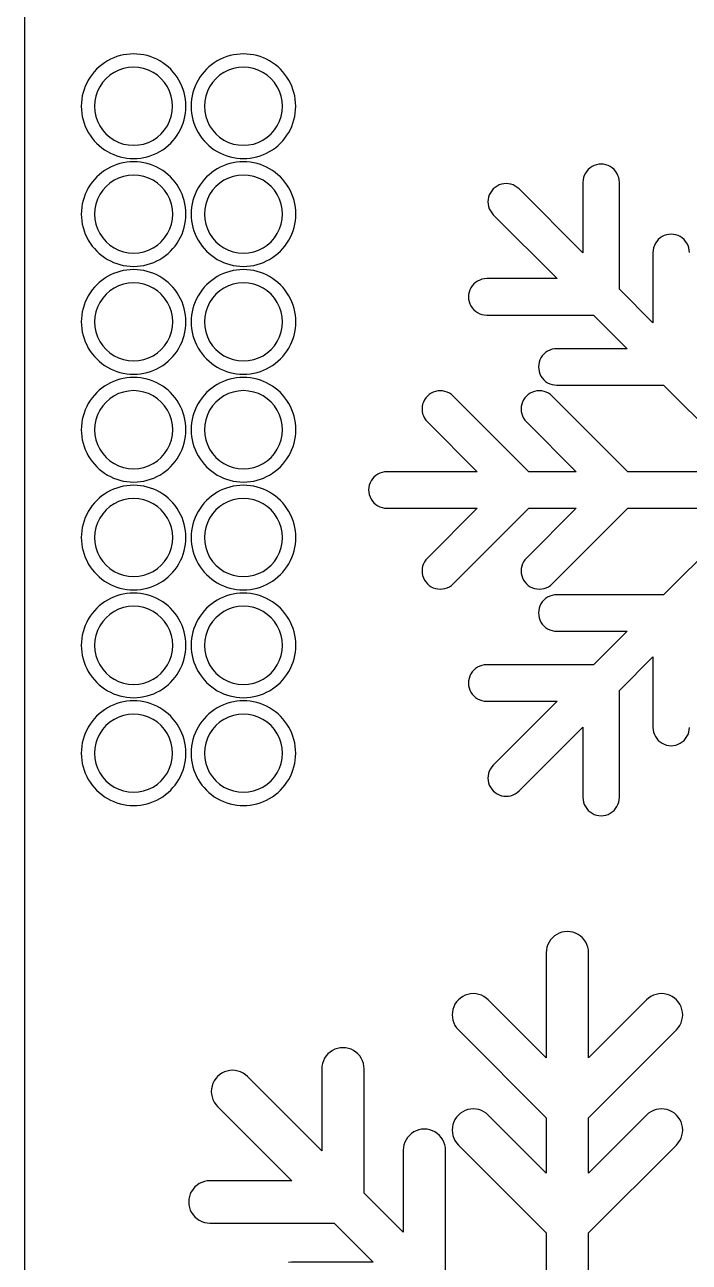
# Model space of a CAD drawing. Extents: x 0 to 210, y 0 to 297.
# Drawn here: x 0 to 50.2, y 53.6 to 147 of the extents above; entities that cross this region are included whole.
import ezdxf

# ---------------------------------------------------------------- set-up
doc = ezdxf.new("R2010")
doc.units = 0
doc.layers.add('Layer_1', color=7, linetype='CONTINUOUS')

msp = doc.modelspace()

# ---------------------------------------------------------------- linework, layer by layer
at = {"layer": 'Layer_1', "color": 7}
for p, q in [((0.000001, 0.000001), (0.000001, 296.999997)), ((11.173262, 140.872869), (11.173262, 140.872869)), ((12.17326, 140.872869), (12.17326, 140.872869)), ((19.47103, 140.872869), (19.47103, 140.872869)), ((20.471028, 140.872869), (20.471028, 140.872869)), ((43.184886, 136.453495), (43.014386, 136.395597)), ((43.361386, 136.488595), (43.184886, 136.453495)), ((43.540986, 136.500397), (43.361386, 136.4886)), ((43.720586, 136.488595), (43.540986, 136.500392)), ((43.897086, 136.453495), (43.720586, 136.488595)), ((44.067586, 136.395597), (43.897086, 136.453495)), ((42.269686, 135.650897), (42.211886, 135.480497)), ((42.349286, 135.812396), (42.269686, 135.650897)), ((42.449286, 135.961996), (42.349286, 135.812396)), ((42.567986, 136.097296), (42.449286, 135.961996)), ((42.703286, 136.215996), (42.567986, 136.097296)), ((42.852986, 136.315996), (42.703286, 136.215996)), ((43.014386, 136.395597), (42.852986, 136.315996)), ((44.228986, 136.315996), (44.067586, 136.395597)), ((44.378586, 136.215996), (44.228986, 136.315996)), ((44.513986, 136.097296), (44.378586, 136.215996)), ((44.632586, 135.961996), (44.513986, 136.097296)), ((44.732586, 135.812396), (44.632586, 135.961996)), ((44.812286, 135.650897), (44.732586, 135.812396)), ((44.870086, 135.480497), (44.812286, 135.650897)), ((35.392286, 134.628697), (35.273586, 134.493396)), ((35.527586, 134.747396), (35.392286, 134.628697)), ((35.677286, 134.847396), (35.527586, 134.747396)), ((35.838686, 134.926997), (35.677286, 134.847396)), ((36.009086, 134.984796), (35.838686, 134.926997)), ((36.185686, 135.019995), (36.009086, 134.984796)), ((36.365286, 135.031696), (36.185686, 135.019984)), ((36.544886, 135.019995), (36.365286, 135.031707)), ((36.721386, 134.984796), (36.544886, 135.019995)), ((36.891786, 134.926997), (36.721386, 134.984796)), ((37.053286, 134.847396), (36.891786, 134.926997)), ((37.202886, 134.747396), (37.053286, 134.847396)), ((37.338186, 134.628697), (37.202886, 134.747396)), ((42.164986, 129.801997), (37.338186, 134.628697)), ((42.176786, 135.303995), (42.164986, 135.124395)), ((42.164986, 135.124395), (42.164986, 129.801997)), ((42.211886, 135.480497), (42.176786, 135.303995)), ((44.905186, 135.303995), (44.870086, 135.480497)), ((44.916986, 135.124395), (44.905186, 135.303995)), ((44.916986, 127.049997), (44.916986, 135.124395)), ((35.000986, 133.835297), (34.989285, 133.655696)), ((34.989286, 133.655696), (35.000987, 133.476095)), ((35.036186, 134.011897), (35.000986, 133.835297)), ((35.093986, 134.182297), (35.036186, 134.011897)), ((35.173586, 134.343694), (35.093986, 134.182297)), ((35.273586, 134.493396), (35.173586, 134.343694)), ((35.000986, 133.476095), (35.036186, 133.299596)), ((35.036186, 133.299596), (35.093986, 133.129196)), ((35.093986, 133.129196), (35.173586, 132.967695)), ((35.173586, 132.967695), (35.273586, 132.818097)), ((35.273586, 132.818097), (35.392286, 132.682797)), ((35.392286, 132.682797), (40.218986, 127.855995)), ((47.993886, 130.925396), (47.858586, 130.806795)), ((48.143556, 131.025396), (47.993886, 130.925396)), ((48.304976, 131.105096), (48.143556, 131.025396)), ((48.475416, 131.162895), (48.304976, 131.105096)), ((48.651946, 131.197995), (48.475416, 131.162895)), ((48.831536, 131.209795), (48.651946, 131.197998)), ((49.011146, 131.197995), (48.831536, 131.209792)), ((49.187676, 131.162895), (49.011146, 131.197995)), ((49.358116, 131.105096), (49.187676, 131.162895)), ((49.519546, 131.025396), (49.358116, 131.105096)), ((49.669206, 130.925396), (49.519546, 131.025396)), ((49.804516, 130.806795), (49.669206, 130.925396)), ((47.467286, 130.013395), (47.455585, 129.833795)), ((47.502486, 130.189897), (47.467286, 130.013395)), ((47.560286, 130.360396), (47.502486, 130.189897)), ((47.639886, 130.521796), (47.560286, 130.360396)), ((47.739886, 130.671396), (47.639886, 130.521796)), ((47.858586, 130.806795), (47.739886, 130.671396)), ((49.923196, 130.671396), (49.804516, 130.806795)), ((50.023186, 130.521796), (49.923196, 130.671396)), ((50.102796, 130.360396), (50.023186, 130.521796)), ((50.160656, 130.189897), (50.102796, 130.360396)), ((50.195766, 130.013395), (50.160656, 130.189897)), ((50.207546, 129.833795), (50.195766, 130.013395)), ((8.225846, 129.780362), (8.225846, 129.780362)), ((16.523614, 129.780362), (16.523614, 129.780362)), ((47.455586, 129.833795), (47.455586, 124.511391)), ((8.225846, 128.780364), (8.225846, 128.780364)), ((16.523614, 128.780364), (16.523614, 128.780364)), ((33.704986, 127.167997), (33.625386, 127.006597)), ((33.804986, 127.317696), (33.704986, 127.167997)), ((33.923686, 127.452996), (33.804986, 127.317696)), ((34.058986, 127.571696), (33.923686, 127.452996)), ((34.208586, 127.671696), (34.058986, 127.571696)), ((34.370086, 127.751297), (34.208586, 127.671696)), ((34.540486, 127.809096), (34.370086, 127.751297)), ((34.716986, 127.844196), (34.540486, 127.809096)), ((34.896586, 127.855995), (34.716986, 127.844199)), ((40.218986, 127.855995), (34.896586, 127.855995)), ((33.532386, 126.659582), (33.520586, 126.480004)), ((33.520586, 126.480004), (33.532386, 126.300398)), ((33.567486, 126.836095), (33.532386, 126.659582)), ((33.532386, 126.300398), (33.567486, 126.123896)), ((33.625386, 127.006597), (33.567486, 126.836095)), ((47.455586, 124.511391), (44.916986, 127.049997)), ((33.567486, 126.123896), (33.625386, 125.953406)), ((33.625386, 125.953406), (33.704986, 125.792003)), ((33.704986, 125.792003), (33.804986, 125.642397)), ((33.804986, 125.642397), (33.923686, 125.506987)), ((33.923686, 125.506987), (34.058986, 125.388397)), ((34.058986, 125.388397), (34.208586, 125.288405)), ((34.208586, 125.288405), (34.370086, 125.208706)), ((34.370086, 125.208706), (34.540486, 125.150907)), ((34.540486, 125.150907), (34.716986, 125.115798)), ((34.716986, 125.115798), (34.896586, 125.103945)), ((34.896586, 125.104001), (42.970986, 125.104001)), ((42.970986, 125.104001), (45.509586, 122.565384)), ((39.660586, 122.460708), (39.499186, 122.381093)), ((39.831086, 122.518507), (39.660586, 122.460708)), ((40.007586, 122.5537), (39.831086, 122.518507)), ((40.187186, 122.565384), (40.007586, 122.553813)), ((45.509586, 122.565384), (40.187186, 122.565384)), ((8.225846, 121.637875), (8.225846, 121.637875)), ((16.523614, 121.637875), (16.523614, 121.637875)), ((38.858086, 121.545574), (38.822986, 121.369044)), ((38.915886, 121.716008), (38.858086, 121.545574)), ((38.995586, 121.877439), (38.915886, 121.716008)), ((39.095586, 122.027102), (38.995586, 121.877439)), ((39.214186, 122.162399), (39.095586, 122.027102)), ((39.349586, 122.281102), (39.214186, 122.162399)), ((39.499186, 122.381093), (39.349586, 122.281102)), ((8.225846, 120.637877), (8.225846, 120.637877)), ((16.523614, 120.637877), (16.523614, 120.637877)), ((38.822986, 121.369044), (38.811186, 121.189438)), ((38.811186, 121.189438), (38.822986, 121.009832)), ((38.822986, 121.009832), (38.858086, 120.833302)), ((38.858086, 120.833302), (38.915886, 120.662868)), ((38.915886, 120.662868), (38.995586, 120.501437)), ((38.995586, 120.501437), (39.095586, 120.351774)), ((39.095586, 120.351774), (39.214186, 120.216477)), ((39.214186, 120.216477), (39.349586, 120.097774)), ((39.349586, 120.097774), (39.499186, 119.997783)), ((39.499186, 119.997783), (39.660586, 119.918196)), ((39.660586, 119.918196), (39.831086, 119.860313)), ((39.831086, 119.860313), (40.007586, 119.825204)), ((40.007586, 119.825204), (40.187186, 119.813351)), ((40.187186, 119.813435), (48.261596, 119.813435)), ((48.261596, 119.813435), (53.008756, 115.066288)), ((30.196586, 118.697952), (30.116986, 118.536549)), ((30.296586, 118.847615), (30.196586, 118.697952)), ((30.415186, 118.98294), (30.296586, 118.847615)), ((30.550586, 119.101615), (30.415186, 118.98294)), ((30.700186, 119.201606), (30.550586, 119.101615)), ((30.861686, 119.281221), (30.700186, 119.201606)), ((31.032086, 119.339076), (30.861686, 119.281221)), ((31.208586, 119.374185), (31.032086, 119.339076)), ((31.388186, 119.385953), (31.208586, 119.3741)), ((31.567786, 119.374185), (31.388186, 119.386038)), ((31.744386, 119.339076), (31.567786, 119.374185)), ((31.914786, 119.281221), (31.744386, 119.339076)), ((32.076186, 119.201606), (31.914786, 119.281221)), ((32.225886, 119.101615), (32.076186, 119.201606)), ((32.361186, 118.98294), (32.225886, 119.101615)), ((38.070686, 113.273472), (32.361186, 118.98294)), ((37.678586, 118.697952), (37.598986, 118.536549)), ((37.778586, 118.847615), (37.678586, 118.697952)), ((37.897286, 118.98294), (37.778586, 118.847615)), ((38.032586, 119.101615), (37.897286, 118.98294)), ((38.182186, 119.201606), (38.032586, 119.101615)), ((38.343686, 119.281221), (38.182186, 119.201606)), ((38.514086, 119.339076), (38.343686, 119.281221)), ((38.690586, 119.374185), (38.514086, 119.339076)), ((38.870186, 119.385953), (38.690586, 119.3741)), ((39.049786, 119.374185), (38.870186, 119.386038)), ((39.226386, 119.339076), (39.049786, 119.374185)), ((39.396786, 119.281221), (39.226386, 119.339076)), ((39.558186, 119.201606), (39.396786, 119.281221)), ((39.707886, 119.101615), (39.558186, 119.201606)), ((39.843186, 118.98294), (39.707886, 119.101615)), ((45.552686, 113.273472), (39.843186, 118.98294)), ((30.023986, 118.189557), (30.012186, 118.009979)), ((30.012186, 118.009979), (30.023986, 117.830345)), ((30.059086, 118.366087), (30.023986, 118.189557)), ((30.023986, 117.830345), (30.059086, 117.653815)), ((30.116986, 118.536549), (30.059086, 118.366087)), ((37.505986, 118.189557), (37.494186, 118.009979)), ((37.494186, 118.009979), (37.505986, 117.830345)), ((37.541086, 118.366087), (37.505986, 118.189557)), ((37.505986, 117.830345), (37.541086, 117.653815)), ((37.598986, 118.536549), (37.541086, 118.366087)), ((30.059086, 117.653815), (30.116986, 117.483381)), ((30.116986, 117.483381), (30.196586, 117.321978)), ((30.196586, 117.321978), (30.296586, 117.172315)), ((30.296586, 117.172315), (30.415186, 117.03699)), ((30.415186, 117.03699), (34.178786, 113.273472)), ((37.541086, 117.653815), (37.598986, 117.483381)), ((37.598986, 117.483381), (37.678586, 117.321978)), ((37.678586, 117.321978), (37.778586, 117.172315)), ((37.778586, 117.172315), (37.897286, 117.03699)), ((37.897286, 117.03699), (41.660686, 113.273472)), ((8.225846, 113.49538), (8.225846, 113.49538)), ((16.523614, 113.49538), (16.523614, 113.49538)), ((26.664686, 113.089152), (26.515085, 112.989133)), ((26.826086, 113.168767), (26.664686, 113.089152)), ((26.996588, 113.226595), (26.826086, 113.168767)), ((27.173087, 113.261731), (26.996588, 113.226595)), ((27.352687, 113.273472), (27.173087, 113.261618)), ((34.178786, 113.273472), (27.352687, 113.273472)), ((41.660686, 113.273472), (38.070686, 113.273472)), ((52.266156, 113.273472), (45.552686, 113.273472)), ((8.225846, 112.495382), (8.225846, 112.495382)), ((16.523614, 112.495382), (16.523614, 112.495382)), ((26.023587, 112.253633), (25.988487, 112.077103)), ((26.081386, 112.424067), (26.023587, 112.253633)), ((26.161086, 112.58547), (26.081386, 112.424067)), ((26.261085, 112.735133), (26.161086, 112.58547)), ((26.379686, 112.870487), (26.261085, 112.735133)), ((26.515085, 112.989133), (26.379686, 112.870487)), ((25.976687, 111.897497), (25.988484, 111.717891)), ((25.988487, 112.077103), (25.97669, 111.897497)), ((25.988487, 111.717891), (26.023587, 111.541361)), ((26.023587, 111.541361), (26.081386, 111.370927)), ((26.081386, 111.370927), (26.161086, 111.209496)), ((26.161086, 111.209496), (26.261085, 111.059862)), ((26.261085, 111.059862), (26.379686, 110.924508)), ((26.379686, 110.924508), (26.515085, 110.805862)), ((26.515085, 110.805862), (26.664686, 110.705842)), ((26.664686, 110.705842), (26.826086, 110.626227)), ((26.826086, 110.626227), (26.996588, 110.5684)), ((26.996588, 110.5684), (27.173087, 110.533263)), ((27.173087, 110.533263), (27.352687, 110.52141)), ((27.352687, 110.521495), (34.178786, 110.521495)), ((34.178786, 110.521495), (30.415186, 106.758005)), ((32.361186, 104.812054), (38.070686, 110.521495)), ((41.660686, 110.521495), (37.897286, 106.758005)), ((38.070686, 110.521495), (41.660686, 110.521495)), ((39.843186, 104.812054), (45.552686, 110.521495)), ((45.552686, 110.521495), (52.266156, 110.521495)), ((53.008756, 108.728706), (48.261596, 103.981559)), ((30.296586, 106.622679), (30.196586, 106.473017)), ((30.415186, 106.758005), (30.296586, 106.622679)), ((37.778586, 106.622679), (37.678586, 106.473017)), ((37.897286, 106.758005), (37.778586, 106.622679)), ((30.023986, 105.964622), (30.012186, 105.785015)), ((30.012186, 105.785015), (30.023986, 105.605437)), ((30.059086, 106.141152), (30.023986, 105.964622)), ((30.023986, 105.605437), (30.059086, 105.428907)), ((30.116986, 106.311614), (30.059086, 106.141152)), ((30.196586, 106.473017), (30.116986, 106.311614)), ((37.505986, 105.964622), (37.494186, 105.785015)), ((37.494186, 105.785015), (37.505986, 105.605437)), ((37.541086, 106.141152), (37.505986, 105.964622)), ((37.505986, 105.605437), (37.541086, 105.428907)), ((37.598986, 106.311614), (37.541086, 106.141152)), ((37.678586, 106.473017), (37.598986, 106.311614)), ((8.225846, 105.352884), (8.225846, 105.352884)), ((16.523614, 105.352884), (16.523614, 105.352884)), ((30.059086, 105.428907), (30.116986, 105.258445)), ((30.116986, 105.258445), (30.196586, 105.097042)), ((30.196586, 105.097042), (30.296586, 104.94738)), ((30.296586, 104.94738), (30.415186, 104.812054)), ((30.415186, 104.812054), (30.550586, 104.69338)), ((30.550586, 104.69338), (30.700186, 104.593389)), ((32.076186, 104.593389), (32.225886, 104.69338)), ((32.225886, 104.69338), (32.361186, 104.812054)), ((37.541086, 105.428907), (37.598986, 105.258445)), ((37.598986, 105.258445), (37.678586, 105.097042)), ((37.678586, 105.097042), (37.778586, 104.94738)), ((37.778586, 104.94738), (37.897286, 104.812054)), ((37.897286, 104.812054), (38.032586, 104.69338)), ((38.032586, 104.69338), (38.182186, 104.593389)), ((39.558186, 104.593389), (39.707886, 104.69338)), ((39.707886, 104.69338), (39.843186, 104.812054)), ((8.225846, 104.352886), (8.225846, 104.352886)), ((16.523614, 104.352886), (16.523614, 104.352886)), ((30.700186, 104.593389), (30.861686, 104.513774)), ((30.861686, 104.513774), (31.032086, 104.455918)), ((31.032086, 104.455918), (31.208586, 104.42081)), ((31.208586, 104.42081), (31.388186, 104.408956)), ((31.388186, 104.409041), (31.567786, 104.420894)), ((31.567786, 104.42081), (31.744386, 104.455918)), ((31.744386, 104.455918), (31.914786, 104.513774)), ((31.914786, 104.513774), (32.076186, 104.593389)), ((38.182186, 104.593389), (38.343686, 104.513774)), ((38.343686, 104.513774), (38.514086, 104.455918)), ((38.514086, 104.455918), (38.690586, 104.42081)), ((38.690586, 104.42081), (38.870186, 104.408956)), ((38.870186, 104.409041), (39.049786, 104.420894)), ((39.049786, 104.42081), (39.226386, 104.455918)), ((39.226386, 104.455918), (39.396786, 104.513774)), ((39.499186, 103.797183), (39.349586, 103.697192)), ((39.396786, 104.513774), (39.558186, 104.593389)), ((39.660586, 103.876798), (39.499186, 103.797183)), ((39.831086, 103.934654), (39.660586, 103.876798)), ((40.007586, 103.969762), (39.831086, 103.934654)), ((40.187186, 103.981559), (40.007586, 103.969706)), ((48.261596, 103.981559), (40.187186, 103.981559)), ((38.858086, 102.961693), (38.822986, 102.785163)), ((38.915886, 103.132127), (38.858086, 102.961693)), ((38.995586, 103.293558), (38.915886, 103.132127)), ((39.095586, 103.44322), (38.995586, 103.293558)), ((39.214186, 103.578517), (39.095586, 103.44322)), ((39.349586, 103.697192), (39.214186, 103.578517)), ((38.822986, 102.785163), (38.811186, 102.605556)), ((38.811186, 102.605556), (38.822986, 102.42595)), ((38.822986, 102.42595), (38.858086, 102.24942)), ((38.858086, 102.24942), (38.915886, 102.078986)), ((38.915886, 102.078986), (38.995586, 101.917555)), ((38.995586, 101.917555), (39.095586, 101.767893)), ((39.095586, 101.767893), (39.214186, 101.632595)), ((39.214186, 101.632595), (39.349586, 101.513893)), ((39.349586, 101.513893), (39.499186, 101.413901)), ((39.499186, 101.413901), (39.660586, 101.334286)), ((39.660586, 101.334286), (39.831086, 101.276487)), ((39.831086, 101.276487), (40.007586, 101.241294)), ((40.007586, 101.241294), (40.187186, 101.229441)), ((40.187186, 101.229582), (45.509586, 101.229582)), ((45.509586, 101.229582), (42.970986, 98.690993)), ((44.916986, 96.744986), (47.455586, 99.283603)), ((47.455586, 99.283603), (47.455586, 93.961203)), ((33.804986, 98.152598), (33.704986, 98.002992)), ((33.923686, 98.288008), (33.804986, 98.152598)), ((34.058986, 98.406598), (33.923686, 98.288008)), ((34.208586, 98.506589), (34.058986, 98.406598)), ((34.370086, 98.586289), (34.208586, 98.506589)), ((34.540486, 98.644088), (34.370086, 98.586289)), ((34.716986, 98.679196), (34.540486, 98.644088)), ((34.896586, 98.690993), (34.716986, 98.67914)), ((42.970986, 98.690993), (34.896586, 98.690993)), ((8.225846, 97.210382), (8.225846, 97.210382)), ((16.523614, 97.210382), (16.523614, 97.210382)), ((33.532386, 97.494597), (33.520586, 97.31499)), ((33.520586, 97.31499), (33.532386, 97.135384)), ((33.567486, 97.671098), (33.532386, 97.494597)), ((33.625386, 97.841589), (33.567486, 97.671098)), ((33.704986, 98.002992), (33.625386, 97.841589)), ((33.532386, 97.135384), (33.567486, 96.958882)), ((33.567486, 96.958882), (33.625386, 96.788392)), ((33.625386, 96.788392), (33.704986, 96.626989)), ((33.704986, 96.626989), (33.804986, 96.477298)), ((33.804986, 96.477298), (33.923686, 96.342001)), ((33.923686, 96.342001), (34.058986, 96.223298)), ((44.916986, 88.670608), (44.916986, 96.744986)), ((8.225846, 96.210384), (8.225846, 96.210384)), ((16.523614, 96.210384), (16.523614, 96.210384)), ((34.058986, 96.223298), (34.208586, 96.123307)), ((34.208586, 96.123307), (34.370086, 96.043692)), ((34.370086, 96.043692), (34.540486, 95.985893)), ((34.540486, 95.985893), (34.716986, 95.950785)), ((34.716986, 95.950785), (34.896586, 95.938931)), ((34.896586, 95.938988), (40.218986, 95.938988)), ((40.218986, 95.938988), (35.392286, 91.112197)), ((37.338186, 89.166303), (42.164986, 93.993009)), ((42.164986, 93.993009), (42.164986, 88.670608)), ((47.455586, 93.961203), (47.467287, 93.781596)), ((47.467286, 93.781596), (47.502486, 93.605095)), ((47.502486, 93.605095), (47.560286, 93.434604)), ((50.102796, 93.434604), (50.160656, 93.605095)), ((50.160656, 93.605095), (50.195766, 93.781596)), ((50.195766, 93.781596), (50.207546, 93.961203)), ((47.560286, 93.434604), (47.639886, 93.273201)), ((47.639886, 93.273201), (47.739886, 93.123595)), ((47.739886, 93.123595), (47.858586, 92.988185)), ((47.858586, 92.988185), (47.993886, 92.869595)), ((47.993886, 92.869595), (48.143556, 92.769604)), ((48.143556, 92.769604), (48.304976, 92.689904)), ((48.304976, 92.689904), (48.475416, 92.632105)), ((48.475416, 92.632105), (48.651946, 92.596997)), ((48.651946, 92.596997), (48.831536, 92.585143)), ((48.831536, 92.5852), (49.011146, 92.597053)), ((49.011146, 92.596997), (49.187676, 92.632105)), ((49.187676, 92.632105), (49.358116, 92.689904)), ((49.358116, 92.689904), (49.519546, 92.769604)), ((49.519546, 92.769604), (49.669206, 92.869595)), ((49.669206, 92.869595), (49.804516, 92.988185)), ((49.804516, 92.988185), (49.923196, 93.123595)), ((49.923196, 93.123595), (50.023186, 93.273201)), ((50.023186, 93.273201), (50.102796, 93.434604)), ((11.173262, 92.017888), (11.173262, 92.017888)), ((12.17326, 92.017888), (12.17326, 92.017888)), ((19.47103, 92.017888), (19.47103, 92.017888)), ((20.471028, 92.017888), (20.471028, 92.017888)), ((35.093986, 90.665807), (35.036186, 90.495401)), ((35.173586, 90.827294), (35.093986, 90.665807)), ((35.273586, 90.9769), (35.173586, 90.827294)), ((35.392286, 91.112197), (35.273586, 90.9769)), ((35.000986, 90.318899), (34.989285, 90.139293)), ((34.989286, 90.139293), (35.000987, 89.959687)), ((35.036186, 90.495401), (35.000986, 90.318899)), ((35.000986, 89.959687), (35.036186, 89.7831)), ((35.036186, 89.7831), (35.093986, 89.612694)), ((35.093986, 89.612694), (35.173586, 89.451291)), ((35.173586, 89.451291), (35.273586, 89.301601)), ((35.273586, 89.301601), (35.392286, 89.166303)), ((35.392286, 89.166303), (35.527586, 89.047601)), ((35.527586, 89.047601), (35.677286, 88.947609)), ((35.677286, 88.947609), (35.838686, 88.867995)), ((35.838686, 88.867995), (36.009086, 88.810195)), ((36.009086, 88.810195), (36.185686, 88.775002)), ((36.544886, 88.775002), (36.721386, 88.810195)), ((36.721386, 88.810195), (36.891786, 88.867995)), ((36.891786, 88.867995), (37.053286, 88.947609)), ((37.053286, 88.947609), (37.202886, 89.047601)), ((37.202886, 89.047601), (37.338186, 89.166303)), ((36.185686, 88.775002), (36.365286, 88.763149)), ((36.365286, 88.76329), (36.544886, 88.775143)), ((42.164986, 88.670608), (42.176786, 88.491002)), ((42.176786, 88.491002), (42.211886, 88.3145)), ((42.211886, 88.3145), (42.269686, 88.144095)), ((42.269686, 88.144095), (42.349286, 87.982607)), ((42.349286, 87.982607), (42.449286, 87.833001)), ((44.632586, 87.833001), (44.732586, 87.982607)), ((44.732586, 87.982607), (44.812286, 88.144095)), ((44.812286, 88.144095), (44.870086, 88.3145)), ((44.870086, 88.3145), (44.905186, 88.491002)), ((44.905186, 88.491002), (44.916986, 88.670608)), ((42.449286, 87.833001), (42.567986, 87.697704)), ((42.567986, 87.697704), (42.703286, 87.579001)), ((42.703286, 87.579001), (42.852986, 87.47901)), ((42.852986, 87.47901), (43.014386, 87.399395)), ((43.014386, 87.399395), (43.184886, 87.341483)), ((43.184886, 87.341483), (43.361386, 87.306403)), ((43.361386, 87.306403), (43.540986, 87.294549)), ((43.540986, 87.294606), (43.720586, 87.306459)), ((43.720586, 87.306403), (43.897086, 87.341483)), ((43.897086, 87.341483), (44.067586, 87.399395)), ((44.067586, 87.399395), (44.228986, 87.47901)), ((44.228986, 87.47901), (44.378586, 87.579001)), ((44.378586, 87.579001), (44.513986, 87.697704)), ((44.513986, 87.697704), (44.632586, 87.833001)), ((40.785791, 78.538286), (40.580515, 78.497485)), ((40.994624, 78.551985), (40.785791, 78.538297)), ((41.203456, 78.538286), (40.994624, 78.551985)), ((41.408732, 78.497485), (41.203456, 78.538286)), ((39.608984, 77.751986), (39.516423, 77.564286)), ((39.725264, 77.925985), (39.608984, 77.751986)), ((39.863263, 78.083386), (39.725264, 77.925985)), ((40.020609, 78.221387), (39.863263, 78.083386)), ((40.194636, 78.337586), (40.020609, 78.221387)), ((40.382334, 78.430186), (40.194636, 78.337586)), ((40.580515, 78.497485), (40.382334, 78.430186)), ((41.606913, 78.430186), (41.408732, 78.497485)), ((41.794611, 78.337586), (41.606913, 78.430186)), ((41.968638, 78.221387), (41.794611, 78.337586)), ((42.125984, 78.083386), (41.968638, 78.221387)), ((42.263983, 77.925985), (42.125984, 78.083386)), ((42.380264, 77.751986), (42.263983, 77.925985)), ((42.472824, 77.564286), (42.380264, 77.751986)), ((39.408324, 77.160785), (39.394633, 76.951985)), ((39.394633, 76.951985), (39.394633, 69.014686)), ((39.449153, 77.366087), (39.408324, 77.160785)), ((39.516423, 77.564286), (39.449153, 77.366087)), ((42.540094, 77.366087), (42.472824, 77.564286)), ((42.580924, 77.160785), (42.540094, 77.366087)), ((42.594614, 76.951985), (42.580924, 77.160785)), ((42.594614, 69.014686), (42.594614, 76.951985)), ((33.678264, 73.845785), (33.472984, 73.804985)), ((33.887113, 73.859487), (33.678264, 73.8458)), ((34.095943, 73.845785), (33.887113, 73.859473)), ((34.301214, 73.804985), (34.095943, 73.845785)), ((47.893304, 73.845785), (47.688033, 73.804985)), ((48.102134, 73.859487), (47.893304, 73.8458)), ((48.310983, 73.845785), (48.102134, 73.859473)), ((48.516263, 73.804985), (48.310983, 73.845785)), ((32.501464, 73.059486), (32.408903, 72.871786)), ((32.617733, 73.233487), (32.501464, 73.059486)), ((32.755734, 73.390886), (32.617733, 73.233487)), ((32.913083, 73.528887), (32.755734, 73.390886)), ((33.087103, 73.645187), (32.913083, 73.528887)), ((33.274803, 73.737686), (33.087103, 73.645187)), ((33.472984, 73.804985), (33.274803, 73.737686)), ((34.499404, 73.737686), (34.301214, 73.804985)), ((34.687093, 73.645187), (34.499404, 73.737686)), ((34.861124, 73.528887), (34.687093, 73.645187)), ((35.018473, 73.390886), (34.861124, 73.528887)), ((39.394633, 69.014686), (35.018473, 73.390886)), ((46.970774, 73.390886), (42.594614, 69.014686)), ((47.128124, 73.528887), (46.970774, 73.390886)), ((47.302154, 73.645187), (47.128124, 73.528887)), ((47.489843, 73.737686), (47.302154, 73.645187)), ((47.688033, 73.804985), (47.489843, 73.737686)), ((48.714444, 73.737686), (48.516263, 73.804985)), ((48.902144, 73.645187), (48.714444, 73.737686)), ((49.076164, 73.528887), (48.902144, 73.645187)), ((49.233513, 73.390886), (49.076164, 73.528887)), ((49.371514, 73.233487), (49.233513, 73.390886)), ((49.487784, 73.059486), (49.371514, 73.233487)), ((49.580344, 72.871786), (49.487784, 73.059486)), ((32.300794, 72.468386), (32.287103, 72.259485)), ((32.287104, 72.259485), (32.300794, 72.050686)), ((32.341624, 72.673587), (32.300794, 72.468386)), ((32.300794, 72.050686), (32.341624, 71.845386)), ((32.408903, 72.871786), (32.341624, 72.673587)), ((49.647623, 72.673587), (49.580344, 72.871786)), ((49.688453, 72.468386), (49.647623, 72.673587)), ((49.647623, 71.845386), (49.688453, 72.050686)), ((49.702143, 72.259485), (49.688453, 72.468386)), ((49.688453, 72.050686), (49.702144, 72.259485)), ((32.341624, 71.845386), (32.408903, 71.647187)), ((32.408903, 71.647187), (32.501464, 71.459486)), ((32.501464, 71.459486), (32.617733, 71.285485)), ((32.617733, 71.285485), (32.755734, 71.128087)), ((32.755734, 71.128087), (39.394633, 64.489185)), ((42.594614, 64.489185), (49.233513, 71.128087)), ((49.233513, 71.128087), (49.371514, 71.285485)), ((49.371514, 71.285485), (49.487784, 71.459486)), ((49.487784, 71.459486), (49.580344, 71.647187)), ((49.580344, 71.647187), (49.647623, 71.845386)), ((22.768824, 69.153985), (22.652523, 68.979986)), ((22.906823, 69.311287), (22.768824, 69.153985)), ((23.064224, 69.449285), (22.906823, 69.311287)), ((23.238223, 69.565586), (23.064224, 69.449285)), ((23.425924, 69.658186), (23.238223, 69.565586)), ((23.624123, 69.725485), (23.425924, 69.658186)), ((23.829324, 69.766286), (23.624123, 69.725485)), ((24.038224, 69.779985), (23.829324, 69.766297)), ((24.247023, 69.766286), (24.038224, 69.779974)), ((24.452323, 69.725485), (24.247023, 69.766286)), ((24.650524, 69.658186), (24.452323, 69.725485)), ((24.838223, 69.565586), (24.650524, 69.658186)), ((25.012224, 69.449285), (24.838223, 69.565586)), ((25.169623, 69.311287), (25.012224, 69.449285)), ((25.307624, 69.153985), (25.169623, 69.311287)), ((25.423824, 68.979986), (25.307624, 69.153985)), ((22.451924, 68.388787), (22.438225, 68.179985)), ((22.492724, 68.594087), (22.451924, 68.388787)), ((22.560023, 68.792286), (22.492724, 68.594087)), ((22.652523, 68.979986), (22.560023, 68.792286)), ((25.516423, 68.792286), (25.423824, 68.979986)), ((25.583724, 68.594087), (25.516423, 68.792286)), ((25.624524, 68.388787), (25.583724, 68.594087)), ((25.638223, 68.179985), (25.624524, 68.388787)), ((14.425024, 67.446286), (14.308723, 67.272285)), ((14.563023, 67.603586), (14.425024, 67.446286)), ((14.720324, 67.741587), (14.563023, 67.603586)), ((14.894323, 67.857885), (14.720324, 67.741587)), ((15.082024, 67.950485), (14.894323, 67.857885)), ((15.280223, 68.017685), (15.082024, 67.950485)), ((15.485523, 68.058587), (15.280223, 68.017685)), ((15.694324, 68.072286), (15.485523, 68.058599)), ((15.903224, 68.058587), (15.694324, 68.072275)), ((16.108423, 68.017685), (15.903224, 68.058587)), ((16.306624, 67.950485), (16.108423, 68.017685)), ((16.494323, 67.857885), (16.306624, 67.950485)), ((16.668423, 67.741587), (16.494323, 67.857885)), ((16.825723, 67.603586), (16.668423, 67.741587)), ((22.438223, 61.991185), (16.825723, 67.603586)), ((22.438223, 68.179985), (22.438223, 61.991185)), ((25.638223, 58.791186), (25.638223, 68.179985)), ((14.094323, 66.472287), (14.108022, 66.263386)), ((14.108024, 66.681086), (14.094325, 66.472287)), ((14.148924, 66.886386), (14.108024, 66.681086)), ((14.216123, 67.084585), (14.148924, 66.886386)), ((14.308723, 67.272285), (14.216123, 67.084585)), ((14.108024, 66.263386), (14.148924, 66.058185)), ((14.148924, 66.058185), (14.216123, 65.859986)), ((14.216123, 65.859986), (14.308723, 65.672286)), ((14.308723, 65.672286), (14.425024, 65.498185)), ((14.425024, 65.498185), (14.563023, 65.340886)), ((14.563023, 65.340886), (20.175423, 59.728386)), ((32.617733, 64.533485), (32.501464, 64.359487)), ((32.755734, 64.690886), (32.617733, 64.533485)), ((32.913083, 64.828887), (32.755734, 64.690886)), ((33.087103, 64.945185), (32.913083, 64.828887)), ((33.274803, 65.037686), (33.087103, 64.945185)), ((33.472984, 65.104985), (33.274803, 65.037686)), ((33.678264, 65.145786), (33.472984, 65.104985)), ((33.887113, 65.159485), (33.678264, 65.145797)), ((34.095943, 65.145786), (33.887113, 65.159474)), ((34.301214, 65.104985), (34.095943, 65.145786)), ((34.499404, 65.037686), (34.301214, 65.104985)), ((34.687093, 64.945185), (34.499404, 65.037686)), ((34.861124, 64.828887), (34.687093, 64.945185)), ((35.018473, 64.690886), (34.861124, 64.828887)), ((39.394633, 60.314686), (35.018473, 64.690886)), ((39.394633, 64.489185), (39.394633, 60.314686)), ((46.970774, 64.690886), (42.594614, 60.314686)), ((42.594614, 60.314686), (42.594614, 64.489185)), ((47.128124, 64.828887), (46.970774, 64.690886)), ((47.302154, 64.945185), (47.128124, 64.828887)), ((47.489843, 65.037686), (47.302154, 64.945185)), ((47.688033, 65.104985), (47.489843, 65.037686)), ((47.893304, 65.145786), (47.688033, 65.104985)), ((48.102134, 65.159485), (47.893304, 65.145797)), ((48.310983, 65.145786), (48.102134, 65.159474)), ((48.516263, 65.104985), (48.310983, 65.145786)), ((48.714444, 65.037686), (48.516263, 65.104985)), ((48.902144, 64.945185), (48.714444, 65.037686)), ((49.076164, 64.828887), (48.902144, 64.945185)), ((49.233513, 64.690886), (49.076164, 64.828887)), ((49.371514, 64.533485), (49.233513, 64.690886)), ((49.487784, 64.359487), (49.371514, 64.533485)), ((29.775924, 63.573585), (29.577723, 63.506385)), ((29.981224, 63.614485), (29.775924, 63.573585)), ((30.190023, 63.628085), (29.981224, 63.614482)), ((30.398923, 63.614485), (30.190023, 63.628088)), ((30.604124, 63.573585), (30.398923, 63.614485)), ((30.802323, 63.506385), (30.604124, 63.573585)), ((32.300794, 63.768386), (32.287103, 63.559485)), ((32.287104, 63.559485), (32.300794, 63.350686)), ((32.341624, 63.973587), (32.300794, 63.768386)), ((32.408903, 64.171786), (32.341624, 63.973587)), ((32.501464, 64.359487), (32.408903, 64.171786)), ((49.580344, 64.171786), (49.487784, 64.359487)), ((49.647623, 63.973587), (49.580344, 64.171786)), ((49.688453, 63.768386), (49.647623, 63.973587)), ((49.702143, 63.559485), (49.688453, 63.768386)), ((49.688453, 63.350686), (49.702144, 63.559485)), ((28.711824, 62.640386), (28.644523, 62.442286)), ((28.804424, 62.828087), (28.711824, 62.640386)), ((28.920724, 63.002187), (28.804424, 62.828087)), ((29.058624, 63.159486), (28.920724, 63.002187)), ((29.216023, 63.297487), (29.058624, 63.159486)), ((29.390024, 63.413785), (29.216023, 63.297487)), ((29.577723, 63.506385), (29.390024, 63.413785)), ((30.990024, 63.413785), (30.802323, 63.506385)), ((31.164054, 63.297487), (30.990024, 63.413785)), ((31.321404, 63.159486), (31.164054, 63.297487)), ((31.459403, 63.002187), (31.321404, 63.159486)), ((31.575674, 62.828087), (31.459403, 63.002187)), ((31.668253, 62.640386), (31.575674, 62.828087)), ((31.735514, 62.442286), (31.668253, 62.640386)), ((32.300794, 63.350686), (32.341624, 63.145386)), ((32.341624, 63.145386), (32.408903, 62.947187)), ((32.408903, 62.947187), (32.501464, 62.759487)), ((32.501464, 62.759487), (32.617733, 62.585486)), ((49.371514, 62.585486), (49.487784, 62.759487)), ((49.487784, 62.759487), (49.580344, 62.947187)), ((49.580344, 62.947187), (49.647623, 63.145386)), ((49.647623, 63.145386), (49.688453, 63.350686)), ((28.603723, 62.236986), (28.590024, 62.028187)), ((28.590024, 62.028187), (28.590024, 55.839274)), ((28.644523, 62.442286), (28.603723, 62.236986)), ((31.776343, 62.236986), (31.735514, 62.442286)), ((31.790034, 62.028187), (31.776343, 62.236986)), ((31.790034, 52.639297), (31.790034, 62.028187)), ((32.617733, 62.585486), (32.755734, 62.428087)), ((32.755734, 62.428087), (39.394633, 55.789179)), ((42.594614, 55.789179), (49.233513, 62.428087)), ((49.233513, 62.428087), (49.371514, 62.585486)), ((12.601025, 58.928385), (12.508425, 58.740685)), ((12.717323, 59.102386), (12.601025, 58.928385)), ((12.855324, 59.259787), (12.717323, 59.102386)), ((13.012623, 59.397786), (12.855324, 59.259787)), ((13.186624, 59.514087), (13.012623, 59.397786)), ((13.374323, 59.606585), (13.186624, 59.514087)), ((13.572524, 59.673886), (13.374323, 59.606585)), ((13.777824, 59.714687), (13.572524, 59.673886)), ((13.986623, 59.728386), (13.777824, 59.714699)), ((20.175423, 59.728386), (13.986623, 59.728386)), ((12.386623, 58.128387), (12.400311, 57.919587)), ((12.400322, 58.337285), (12.386635, 58.128387)), ((12.441123, 58.542486), (12.400322, 58.337285)), ((12.508425, 58.740685), (12.441123, 58.542486)), ((28.590024, 55.839274), (25.638223, 58.791186)), ((12.400322, 57.919587), (12.441123, 57.714285)), ((12.441123, 57.714285), (12.508425, 57.516086)), ((12.508425, 57.516086), (12.601025, 57.328386)), ((12.601025, 57.328386), (12.717323, 57.154387)), ((12.717323, 57.154387), (12.855324, 56.996986)), ((12.855324, 56.996986), (13.012623, 56.858985)), ((13.012623, 56.858985), (13.186624, 56.742786)), ((13.186624, 56.742786), (13.374323, 56.650186)), ((13.374323, 56.650186), (13.572524, 56.582887)), ((13.572524, 56.582887), (13.777824, 56.542086)), ((13.777824, 56.542086), (13.986623, 56.528398)), ((13.986623, 56.528387), (23.375424, 56.528387)), ((23.375424, 56.528387), (26.327324, 53.576585)), ((39.394633, 55.789179), (39.394633, 47.982828)), ((42.594614, 47.982828), (42.594614, 55.789179)), ((20.138424, 53.576585), (19.929623, 53.563039)), ((26.327324, 53.576585), (20.138424, 53.576585))]:
    msp.add_line(p, q, dxfattribs=at)
for points in [[(10.199008, 144.295824), (8.976494, 145.001999), (7.470028, 145.001999), (6.247515, 144.295824)], [(18.496775, 144.295824), (17.274262, 145.001999), (15.767796, 145.001999), (14.545282, 144.295824)], [(6.247515, 144.295824), (5.025001, 143.58965), (4.272338, 142.284684), (4.273262, 140.872869)], [(9.698262, 143.427645), (8.785528, 143.954612), (7.660994, 143.954612), (6.748261, 143.427645)], [(12.17326, 140.872869), (12.174185, 142.284684), (11.421521, 143.58965), (10.199008, 144.295824)], [(14.545282, 144.295824), (13.322769, 143.58965), (12.570105, 142.284684), (12.57103, 140.872869)], [(17.996029, 143.427645), (17.083296, 143.954612), (15.958762, 143.954612), (15.046028, 143.427645)], [(20.471028, 140.872869), (20.471952, 142.284684), (19.719289, 143.58965), (18.496775, 144.295824)], [(6.748261, 143.427645), (5.835527, 142.900678), (5.27326, 141.926803), (5.27326, 140.872869)], [(11.173262, 140.872869), (11.173262, 141.926803), (10.610995, 142.900678), (9.698262, 143.427645)], [(15.046028, 143.427645), (14.133295, 142.900678), (13.571028, 141.926803), (13.571028, 140.872869)], [(19.47103, 140.872869), (19.47103, 141.926803), (18.908763, 142.900678), (17.996029, 143.427645)], [(4.273262, 140.872869), (4.272338, 139.461054), (5.025001, 138.156088), (6.247515, 137.449913)], [(5.27326, 140.872869), (5.27326, 139.818935), (5.835527, 138.84506), (6.748261, 138.318093)], [(9.698262, 138.318093), (10.610995, 138.84506), (11.173262, 139.818935), (11.173262, 140.872869)], [(10.199008, 137.449913), (11.421521, 138.156088), (12.174185, 139.461054), (12.17326, 140.872869)], [(12.57103, 140.872869), (12.570105, 139.461054), (13.322769, 138.156088), (14.545282, 137.449913)], [(13.571028, 140.872869), (13.571028, 139.818935), (14.133295, 138.84506), (15.046028, 138.318093)], [(17.996029, 138.318093), (18.908763, 138.84506), (19.47103, 139.818935), (19.47103, 140.872869)], [(18.496775, 137.449913), (19.719289, 138.156088), (20.471952, 139.461054), (20.471028, 140.872869)], [(6.748261, 138.318093), (7.660994, 137.791126), (8.785528, 137.791126), (9.698262, 138.318093)], [(15.046028, 138.318093), (15.958762, 137.791126), (17.083296, 137.791126), (17.996029, 138.318093)], [(6.247515, 137.449913), (7.470028, 136.743739), (8.976494, 136.743739), (10.199008, 137.449913)], [(14.545282, 137.449913), (15.767796, 136.743739), (17.274262, 136.743739), (18.496775, 137.449913)], [(8.225846, 136.680362), (6.814032, 136.681286), (5.509065, 135.928623), (4.802891, 134.706109)], [(11.648802, 134.706109), (10.942628, 135.928623), (9.637661, 136.681286), (8.225846, 136.680362)], [(16.523614, 136.680362), (15.111799, 136.681286), (13.806833, 135.928623), (13.100658, 134.706109)], [(19.946569, 134.706109), (19.240395, 135.928623), (17.935429, 136.681286), (16.523614, 136.680362)], [(8.225846, 135.680364), (7.171913, 135.680364), (6.198037, 135.118097), (5.671071, 134.205363)], [(10.780622, 134.205363), (10.253655, 135.118097), (9.27978, 135.680364), (8.225846, 135.680364)], [(16.523614, 135.680364), (15.46968, 135.680364), (14.495805, 135.118097), (13.968838, 134.205363)], [(19.07839, 134.205363), (18.551423, 135.118097), (17.577548, 135.680364), (16.523614, 135.680364)], [(4.802891, 134.706109), (4.096717, 133.483596), (4.096717, 131.97713), (4.802891, 130.754616)], [(11.648802, 130.754616), (12.354976, 131.97713), (12.354976, 133.483596), (11.648802, 134.706109)], [(13.100658, 134.706109), (12.394484, 133.483596), (12.394484, 131.97713), (13.100658, 130.754616)], [(19.946569, 130.754616), (20.652744, 131.97713), (20.652744, 133.483596), (19.946569, 134.706109)], [(5.671071, 134.205363), (5.144104, 133.29263), (5.144104, 132.168096), (5.671071, 131.255362)], [(10.780622, 131.255362), (11.307589, 132.168096), (11.307589, 133.29263), (10.780622, 134.205363)], [(13.968838, 134.205363), (13.441871, 133.29263), (13.441871, 132.168096), (13.968838, 131.255362)], [(19.07839, 131.255362), (19.605357, 132.168096), (19.605357, 133.29263), (19.07839, 134.205363)], [(5.671071, 131.255362), (6.198037, 130.342629), (7.171913, 129.780362), (8.225846, 129.780362)], [(8.225846, 129.780362), (9.27978, 129.780362), (10.253655, 130.342629), (10.780622, 131.255362)], [(13.968838, 131.255362), (14.495805, 130.342629), (15.46968, 129.780362), (16.523614, 129.780362)], [(16.523614, 129.780362), (17.577548, 129.780362), (18.551423, 130.342629), (19.07839, 131.255362)], [(4.802891, 130.754616), (5.509065, 129.532103), (6.814032, 128.779439), (8.225846, 128.780364)], [(8.225846, 128.780364), (9.637661, 128.779439), (10.942628, 129.532103), (11.648802, 130.754616)], [(13.100658, 130.754616), (13.806833, 129.532103), (15.111799, 128.779439), (16.523614, 128.780364)], [(16.523614, 128.780364), (17.935429, 128.779439), (19.240395, 129.532103), (19.946569, 130.754616)], [(8.225846, 128.537875), (6.814032, 128.5388), (5.509065, 127.786136), (4.802891, 126.563623)], [(11.648802, 126.563623), (10.942628, 127.786136), (9.637661, 128.5388), (8.225846, 128.537875)], [(16.523614, 128.537875), (15.111799, 128.5388), (13.806833, 127.786136), (13.100658, 126.563623)], [(19.946569, 126.563623), (19.240395, 127.786136), (17.935429, 128.5388), (16.523614, 128.537875)], [(8.225846, 127.537877), (7.171913, 127.537877), (6.198037, 126.97561), (5.671071, 126.062877)], [(10.780622, 126.062877), (10.253655, 126.97561), (9.27978, 127.537877), (8.225846, 127.537877)], [(16.523614, 127.537877), (15.46968, 127.537877), (14.495805, 126.97561), (13.968838, 126.062877)], [(19.07839, 126.062877), (18.551423, 126.97561), (17.577548, 127.537877), (16.523614, 127.537877)], [(4.802891, 126.563623), (4.096717, 125.341109), (4.096717, 123.834643), (4.802891, 122.61213)], [(11.648802, 122.61213), (12.354976, 123.834643), (12.354976, 125.341109), (11.648802, 126.563623)], [(13.100658, 126.563623), (12.394484, 125.341109), (12.394484, 123.834643), (13.100658, 122.61213)], [(19.946569, 122.61213), (20.652744, 123.834643), (20.652744, 125.341109), (19.946569, 126.563623)], [(5.671071, 126.062877), (5.144104, 125.150143), (5.144104, 124.025609), (5.671071, 123.112876)], [(10.780622, 123.112876), (11.307589, 124.025609), (11.307589, 125.150143), (10.780622, 126.062877)], [(13.968838, 126.062877), (13.441871, 125.150143), (13.441871, 124.025609), (13.968838, 123.112876)], [(19.07839, 123.112876), (19.605357, 124.025609), (19.605357, 125.150143), (19.07839, 126.062877)], [(4.802891, 122.61213), (5.509065, 121.389616), (6.814032, 120.636953), (8.225846, 120.637877)], [(5.671071, 123.112876), (6.198037, 122.200142), (7.171913, 121.637875), (8.225846, 121.637875)], [(8.225846, 121.637875), (9.27978, 121.637875), (10.253655, 122.200142), (10.780622, 123.112876)], [(8.225846, 120.637877), (9.637661, 120.636953), (10.942628, 121.389616), (11.648802, 122.61213)], [(13.100658, 122.61213), (13.806833, 121.389616), (15.111799, 120.636953), (16.523614, 120.637877)], [(13.968838, 123.112876), (14.495805, 122.200142), (15.46968, 121.637875), (16.523614, 121.637875)], [(16.523614, 121.637875), (17.577548, 121.637875), (18.551423, 122.200142), (19.07839, 123.112876)], [(16.523614, 120.637877), (17.935429, 120.636953), (19.240395, 121.389616), (19.946569, 122.61213)], [(8.225846, 120.39538), (6.814032, 120.396305), (5.509065, 119.643641), (4.802891, 118.421128)], [(11.648802, 118.421128), (10.942628, 119.643641), (9.637661, 120.396305), (8.225846, 120.39538)], [(16.523614, 120.39538), (15.111799, 120.396305), (13.806833, 119.643641), (13.100658, 118.421128)], [(19.946569, 118.421128), (19.240395, 119.643641), (17.935429, 120.396305), (16.523614, 120.39538)], [(8.225846, 119.395382), (7.171913, 119.395382), (6.198037, 118.833115), (5.671071, 117.920382)], [(10.780622, 117.920382), (10.253655, 118.833115), (9.27978, 119.395382), (8.225846, 119.395382)], [(16.523614, 119.395382), (15.46968, 119.395382), (14.495805, 118.833115), (13.968838, 117.920382)], [(19.07839, 117.920382), (18.551423, 118.833115), (17.577548, 119.395382), (16.523614, 119.395382)], [(4.802891, 118.421128), (4.096717, 117.198614), (4.096717, 115.692148), (4.802891, 114.469635)], [(5.671071, 117.920382), (5.144104, 117.007648), (5.144104, 115.883114), (5.671071, 114.970381)], [(10.780622, 114.970381), (11.307589, 115.883114), (11.307589, 117.007648), (10.780622, 117.920382)], [(11.648802, 114.469635), (12.354976, 115.692148), (12.354976, 117.198614), (11.648802, 118.421128)], [(13.100658, 118.421128), (12.394484, 117.198614), (12.394484, 115.692148), (13.100658, 114.469635)], [(13.968838, 117.920382), (13.441871, 117.007648), (13.441871, 115.883114), (13.968838, 114.970381)], [(19.07839, 114.970381), (19.605357, 115.883114), (19.605357, 117.007648), (19.07839, 117.920382)], [(19.946569, 114.469635), (20.652744, 115.692148), (20.652744, 117.198614), (19.946569, 118.421128)], [(5.671071, 114.970381), (6.198037, 114.057647), (7.171913, 113.49538), (8.225846, 113.49538)], [(8.225846, 113.49538), (9.27978, 113.49538), (10.253655, 114.057647), (10.780622, 114.970381)], [(13.968838, 114.970381), (14.495805, 114.057647), (15.46968, 113.49538), (16.523614, 113.49538)], [(16.523614, 113.49538), (17.577548, 113.49538), (18.551423, 114.057647), (19.07839, 114.970381)], [(4.802891, 114.469635), (5.509065, 113.247121), (6.814032, 112.494458), (8.225846, 112.495382)], [(8.225846, 112.495382), (9.637661, 112.494458), (10.942628, 113.247121), (11.648802, 114.469635)], [(13.100658, 114.469635), (13.806833, 113.247121), (15.111799, 112.494458), (16.523614, 112.495382)], [(16.523614, 112.495382), (17.935429, 112.494458), (19.240395, 113.247121), (19.946569, 114.469635)], [(8.225846, 112.252885), (6.814032, 112.253809), (5.509065, 111.501146), (4.802891, 110.278632)], [(11.648802, 110.278632), (10.942628, 111.501146), (9.637661, 112.253809), (8.225846, 112.252885)], [(16.523614, 112.252885), (15.111799, 112.253809), (13.806833, 111.501146), (13.100658, 110.278632)], [(19.946569, 110.278632), (19.240395, 111.501146), (17.935429, 112.253809), (16.523614, 112.252885)], [(8.225846, 111.252887), (7.171913, 111.252887), (6.198037, 110.69062), (5.671071, 109.777886)], [(10.780622, 109.777886), (10.253655, 110.69062), (9.27978, 111.252887), (8.225846, 111.252887)], [(16.523614, 111.252887), (15.46968, 111.252887), (14.495805, 110.69062), (13.968838, 109.777886)], [(19.07839, 109.777886), (18.551423, 110.69062), (17.577548, 111.252887), (16.523614, 111.252887)], [(4.802891, 110.278632), (4.096717, 109.056118), (4.096717, 107.549653), (4.802891, 106.327139)], [(11.648802, 106.327139), (12.354976, 107.549653), (12.354976, 109.056118), (11.648802, 110.278632)], [(13.100658, 110.278632), (12.394484, 109.056118), (12.394484, 107.549653), (13.100658, 106.327139)], [(19.946569, 106.327139), (20.652744, 107.549653), (20.652744, 109.056118), (19.946569, 110.278632)], [(5.671071, 109.777886), (5.144104, 108.865153), (5.144104, 107.740618), (5.671071, 106.827885)], [(10.780622, 106.827885), (11.307589, 107.740618), (11.307589, 108.865153), (10.780622, 109.777886)], [(13.968838, 109.777886), (13.441871, 108.865153), (13.441871, 107.740618), (13.968838, 106.827885)], [(19.07839, 106.827885), (19.605357, 107.740618), (19.605357, 108.865153), (19.07839, 109.777886)], [(5.671071, 106.827885), (6.198037, 105.915151), (7.171913, 105.352884), (8.225846, 105.352884)], [(8.225846, 105.352884), (9.27978, 105.352884), (10.253655, 105.915151), (10.780622, 106.827885)], [(13.968838, 106.827885), (14.495805, 105.915151), (15.46968, 105.352884), (16.523614, 105.352884)], [(16.523614, 105.352884), (17.577548, 105.352884), (18.551423, 105.915151), (19.07839, 106.827885)], [(4.802891, 106.327139), (5.509065, 105.104625), (6.814032, 104.351962), (8.225846, 104.352886)], [(8.225846, 104.352886), (9.637661, 104.351962), (10.942628, 105.104625), (11.648802, 106.327139)], [(13.100658, 106.327139), (13.806833, 105.104625), (15.111799, 104.351962), (16.523614, 104.352886)], [(16.523614, 104.352886), (17.935429, 104.351962), (19.240395, 105.104625), (19.946569, 106.327139)], [(8.225846, 104.110382), (6.814032, 104.111306), (5.509065, 103.358643), (4.802891, 102.136129)], [(11.648802, 102.136129), (10.942628, 103.358643), (9.637661, 104.111306), (8.225846, 104.110382)], [(16.523614, 104.110382), (15.111799, 104.111306), (13.806833, 103.358643), (13.100658, 102.136129)], [(19.946569, 102.136129), (19.240395, 103.358643), (17.935429, 104.111306), (16.523614, 104.110382)], [(8.225846, 103.110384), (7.171913, 103.110384), (6.198037, 102.548117), (5.671071, 101.635384)], [(10.780622, 101.635384), (10.253655, 102.548117), (9.27978, 103.110384), (8.225846, 103.110384)], [(16.523614, 103.110384), (15.46968, 103.110384), (14.495805, 102.548117), (13.968838, 101.635384)], [(19.07839, 101.635384), (18.551423, 102.548117), (17.577548, 103.110384), (16.523614, 103.110384)], [(4.802891, 102.136129), (4.096717, 100.913616), (4.096717, 99.40715), (4.802891, 98.184636)], [(11.648802, 98.184636), (12.354976, 99.40715), (12.354976, 100.913616), (11.648802, 102.136129)], [(13.100658, 102.136129), (12.394484, 100.913616), (12.394484, 99.40715), (13.100658, 98.184636)], [(19.946569, 98.184636), (20.652744, 99.40715), (20.652744, 100.913616), (19.946569, 102.136129)], [(5.671071, 101.635384), (5.144104, 100.72265), (5.144104, 99.598116), (5.671071, 98.685382)], [(10.780622, 98.685382), (11.307589, 99.598116), (11.307589, 100.72265), (10.780622, 101.635384)], [(13.968838, 101.635384), (13.441871, 100.72265), (13.441871, 99.598116), (13.968838, 98.685382)], [(19.07839, 98.685382), (19.605357, 99.598116), (19.605357, 100.72265), (19.07839, 101.635384)], [(4.802891, 98.184636), (5.509065, 96.962123), (6.814032, 96.209459), (8.225846, 96.210384)], [(5.671071, 98.685382), (6.198037, 97.772649), (7.171913, 97.210382), (8.225846, 97.210382)], [(8.225846, 97.210382), (9.27978, 97.210382), (10.253655, 97.772649), (10.780622, 98.685382)], [(8.225846, 96.210384), (9.637661, 96.209459), (10.942628, 96.962123), (11.648802, 98.184636)], [(13.100658, 98.184636), (13.806833, 96.962123), (15.111799, 96.209459), (16.523614, 96.210384)], [(13.968838, 98.685382), (14.495805, 97.772649), (15.46968, 97.210382), (16.523614, 97.210382)], [(16.523614, 97.210382), (17.577548, 97.210382), (18.551423, 97.772649), (19.07839, 98.685382)], [(16.523614, 96.210384), (17.935429, 96.209459), (19.240395, 96.962123), (19.946569, 98.184636)], [(6.247515, 95.440843), (5.025001, 94.734669), (4.272338, 93.429703), (4.273262, 92.017888)], [(10.199008, 95.440843), (8.976494, 96.147018), (7.470028, 96.147018), (6.247515, 95.440843)], [(12.17326, 92.017888), (12.174185, 93.429703), (11.421521, 94.734669), (10.199008, 95.440843)], [(14.545282, 95.440843), (13.322769, 94.734669), (12.570105, 93.429703), (12.57103, 92.017888)], [(18.496775, 95.440843), (17.274262, 96.147018), (15.767796, 96.147018), (14.545282, 95.440843)], [(20.471028, 92.017888), (20.471952, 93.429703), (19.719289, 94.734669), (18.496775, 95.440843)], [(6.748261, 94.572664), (5.835527, 94.045697), (5.27326, 93.071822), (5.27326, 92.017888)], [(9.698262, 94.572664), (8.785528, 95.099631), (7.660994, 95.099631), (6.748261, 94.572664)], [(11.173262, 92.017888), (11.173262, 93.071822), (10.610995, 94.045697), (9.698262, 94.572664)], [(15.046028, 94.572664), (14.133295, 94.045697), (13.571028, 93.071822), (13.571028, 92.017888)], [(17.996029, 94.572664), (17.083296, 95.099631), (15.958762, 95.099631), (15.046028, 94.572664)], [(19.47103, 92.017888), (19.47103, 93.071822), (18.908763, 94.045697), (17.996029, 94.572664)], [(4.273262, 92.017888), (4.272338, 90.606073), (5.025001, 89.301107), (6.247515, 88.594933)], [(5.27326, 92.017888), (5.27326, 90.963954), (5.835527, 89.990079), (6.748261, 89.463112)], [(9.698262, 89.463112), (10.610995, 89.990079), (11.173262, 90.963954), (11.173262, 92.017888)], [(10.199008, 88.594933), (11.421521, 89.301107), (12.174185, 90.606073), (12.17326, 92.017888)], [(12.57103, 92.017888), (12.570105, 90.606073), (13.322769, 89.301107), (14.545282, 88.594933)], [(13.571028, 92.017888), (13.571028, 90.963954), (14.133295, 89.990079), (15.046028, 89.463112)], [(17.996029, 89.463112), (18.908763, 89.990079), (19.47103, 90.963954), (19.47103, 92.017888)], [(18.496775, 88.594933), (19.719289, 89.301107), (20.471952, 90.606073), (20.471028, 92.017888)], [(6.748261, 89.463112), (7.660994, 88.936145), (8.785528, 88.936145), (9.698262, 89.463112)], [(15.046028, 89.463112), (15.958762, 88.936145), (17.083296, 88.936145), (17.996029, 89.463112)], [(6.247515, 88.594933), (7.470028, 87.888758), (8.976494, 87.888758), (10.199008, 88.594933)], [(14.545282, 88.594933), (15.767796, 87.888758), (17.274262, 87.888758), (18.496775, 88.594933)]]:
    msp.add_open_spline(points, degree=3, dxfattribs=at)

doc.saveas('drawing.dxf')
